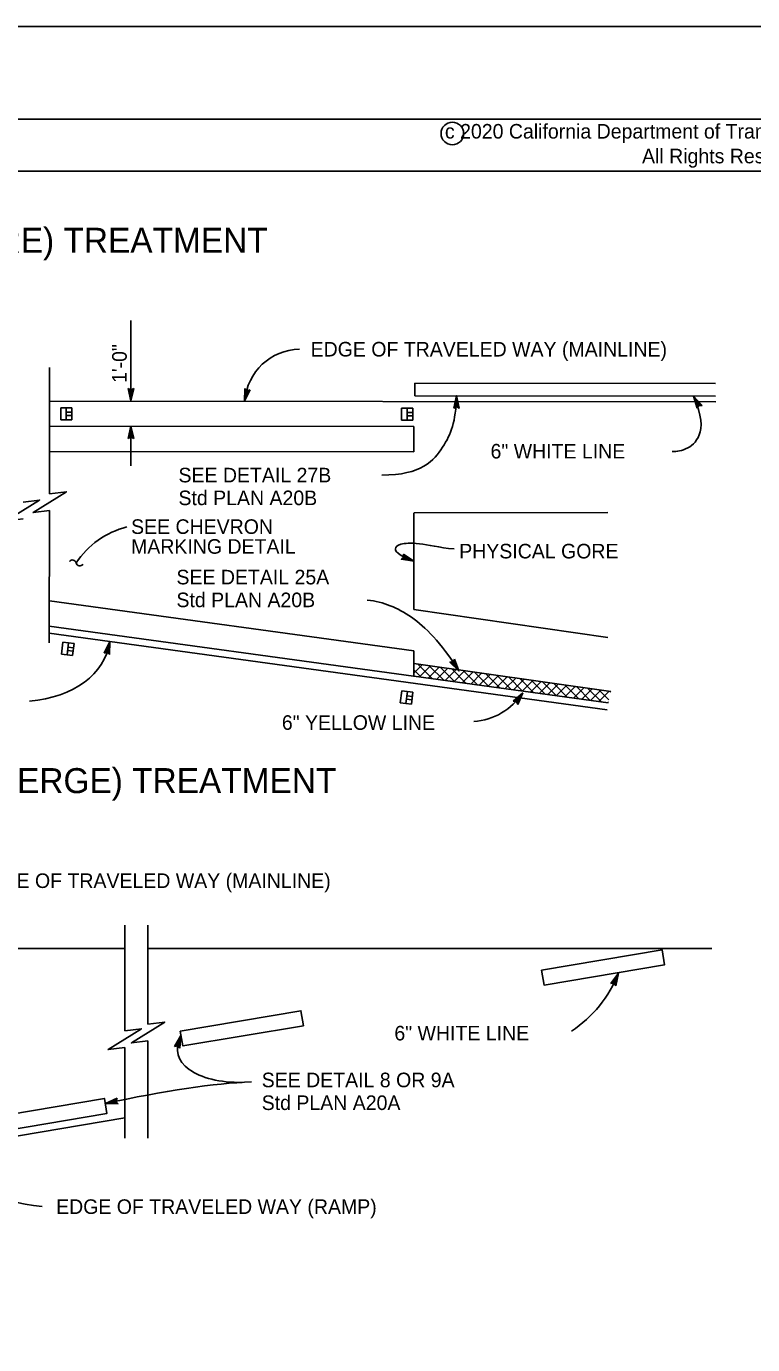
# Model space of a CAD drawing. Extents: x -894 to 866, y -476 to 714.
# Drawn here: x -371 to -22, y 80 to 714 of the extents above; entities that cross this region are included whole.
import ezdxf

# ---------------------------------------------------------------- set-up
doc = ezdxf.new("R2010")
doc.units = 0
for name, color, linetype in [('10 Sheet Format', 7, 'Continuous'), ('56 Stage 3 Anno', 7, 'Continuous'), ('57 Undefined', 7, 'Continuous'), ('59 Sndwall Anno', 7, 'Continuous'), ('60 Nongeo Data', 7, 'Continuous')]:
    doc.layers.add(name, color=color, linetype=linetype)

msp = doc.modelspace()

# ---------------------------------------------------------------- linework, layer by layer
at = {"layer": '10 Sheet Format'}
for p, q in [((-863.42, 668.96), (836.57, 668.96)), ((-813.45, 643.94), (811.55, 643.94))]:
    msp.add_line(p, q, dxfattribs=at)
for points in [[(-894.04, 713.56), (865.95, 713.56), (865.95, -476.44), (-894.04, -476.44)], [(-863.42, -431.04), (836.57, -431.04), (836.57, 668.96), (-863.42, 668.96)]]:
    msp.add_lwpolyline(points, close=True, dxfattribs=at)
msp.add_circle((-166.12, 662.07), 5.42, dxfattribs=at)
at = {"layer": '56 Stage 3 Anno'}
for p, q in [((-320.46, 533.63), (-320.46, 572.32)), ((-320.46, 533.63), (-321.79, 539.63)), ((-321.79, 539.63), (-321.79, 539.63)), ((-321.79, 539.63), (-320.46, 538.83)), ((-320.46, 535.02), (-321.43, 539.39)), ((-320.46, 536.39), (-321.08, 539.21)), ((-320.46, 537.77), (-320.72, 538.98)), ((-320.46, 538.83), (-319.12, 539.63)), ((-319.12, 539.63), (-320.46, 533.63)), ((-319.47, 539.41), (-320.46, 535.01)), ((-319.83, 539.18), (-320.46, 536.39)), ((-320.18, 539), (-320.46, 537.77)), ((-319.12, 539.63), (-319.12, 539.63)), ((-265.98, 533.46), (-265.73, 539.6)), ((-263.15, 538.92), (-265.98, 533.46)), ((-265.73, 539.6), (-265.73, 539.6)), ((-265.73, 539.6), (-264.65, 538.49)), ((-265.63, 534.81), (-265.45, 539.28)), ((-263.55, 538.8), (-265.63, 534.8)), ((-265.27, 536.13), (-265.16, 539.02)), ((-263.96, 538.67), (-265.27, 536.13)), ((-264.92, 537.47), (-264.87, 538.7)), ((-264.34, 538.59), (-264.92, 537.47)), ((-264.65, 538.49), (-263.15, 538.92)), ((-263.15, 538.92), (-263.15, 538.92)), ((-320.46, 533.63), (-320.46, 533.63)), ((-265.98, 533.46), (-265.98, 533.46)), ((-48.54, 530.12), (-50.31, 536.01)), ((-50.31, 536.01), (-50.31, 536.01)), ((-50.31, 536.01), (-46.21, 531.43)), ((-48.33, 530.48), (-49.64, 534.8)), ((-49.63, 534.8), (-46.64, 531.46)), ((-48.14, 530.86), (-48.96, 533.6)), ((-48.96, 533.6), (-47.03, 531.44)), ((-47.92, 531.19), (-48.28, 532.39)), ((-48.28, 532.39), (-47.46, 531.47)), ((-47.76, 531.48), (-48.54, 530.12)), ((-48.54, 530.12), (-48.54, 530.12)), ((-46.21, 531.43), (-47.76, 531.48)), ((-46.21, 531.43), (-46.21, 531.43)), ((-321.8, 515.53), (-320.46, 521.53)), ((-321.44, 515.75), (-320.46, 520.15)), ((-320.46, 502.47), (-320.46, 521.53)), ((-320.46, 521.53), (-320.46, 521.53)), ((-320.46, 521.53), (-319.13, 515.53)), ((-320.46, 520.14), (-319.49, 515.77)), ((-320.46, 516.33), (-321.8, 515.53)), ((-321.8, 515.53), (-321.8, 515.53)), ((-321.08, 515.98), (-320.46, 518.77)), ((-320.74, 516.16), (-320.46, 517.39)), ((-320.46, 518.77), (-319.84, 515.95)), ((-320.46, 517.39), (-320.19, 516.18)), ((-319.13, 515.53), (-320.46, 516.33)), ((-319.13, 515.53), (-319.13, 515.53)), ((-330.52, 418.02), (-333.3, 412.54)), ((-330.71, 411.88), (-330.52, 418.02)), ((-330.52, 418.02), (-330.52, 418.02)), ((-333.3, 412.54), (-331.81, 412.99)), ((-333.3, 412.54), (-333.3, 412.54)), ((-330.87, 416.68), (-332.89, 412.68)), ((-331.2, 415.35), (-332.51, 412.76)), ((-331.54, 414.01), (-332.1, 412.9)), ((-331.81, 412.99), (-330.71, 411.88)), ((-331.58, 412.75), (-331.54, 414.01)), ((-331.29, 412.49), (-331.2, 415.35)), ((-331, 412.18), (-330.86, 416.69)), ((-330.71, 411.88), (-330.71, 411.88)), ((-136.91, 389.38), (-132.33, 393.48)), ((-132.33, 393.48), (-134.73, 387.83)), ((-132.33, 393.48), (-132.33, 393.48)), ((-135.35, 389.25), (-136.91, 389.38)), ((-136.91, 389.38), (-136.91, 389.38)), ((-136.49, 389.35), (-133.14, 392.36)), ((-136.06, 389.33), (-133.94, 391.24)), ((-135.68, 389.27), (-134.74, 390.11)), ((-134.73, 387.83), (-135.35, 389.25)), ((-134.74, 390.11), (-135.23, 388.97)), ((-133.94, 391.24), (-135.07, 388.57)), ((-133.14, 392.35), (-134.89, 388.23)), ((-134.73, 387.83), (-134.73, 387.83)), ((-90.07, 253.81), (-86.4, 258.75)), ((-88.52, 254), (-90.07, 253.81)), ((-90.07, 253.81), (-90.07, 253.81)), ((-89.66, 253.87), (-86.97, 257.49)), ((-89.23, 253.93), (-87.53, 256.23)), ((-88.84, 253.95), (-88.09, 254.96)), ((-87.63, 252.73), (-88.52, 254)), ((-88.09, 254.96), (-88.34, 253.75)), ((-87.53, 256.23), (-88.11, 253.39)), ((-86.97, 257.48), (-87.86, 253.09)), ((-86.4, 258.75), (-87.63, 252.73)), ((-86.4, 258.75), (-86.4, 258.75)), ((-87.63, 252.73), (-87.63, 252.73)), ((-299.51, 223.6), (-296.44, 228.92)), ((-296.44, 228.92), (-296.96, 222.8)), ((-296.44, 228.92), (-296.44, 228.92)), ((-297.99, 223.96), (-299.51, 223.6)), ((-299.51, 223.6), (-299.51, 223.6)), ((-299.11, 223.7), (-296.85, 227.61)), ((-298.69, 223.81), (-297.27, 226.29)), ((-298.31, 223.88), (-297.68, 224.97)), ((-296.96, 222.8), (-297.99, 223.96)), ((-297.68, 224.97), (-297.79, 223.73)), ((-297.27, 226.29), (-297.51, 223.4)), ((-296.85, 227.59), (-297.23, 223.13)), ((-296.96, 222.8), (-296.96, 222.8)), ((-332.71, 196.13), (-327.13, 198.7)), ((-326.85, 196.39), (-331.37, 196.43)), ((-331.36, 196.43), (-327.28, 198.3)), ((-330.01, 196.72), (-327.39, 197.92)), ((-327.16, 196.7), (-330.01, 196.72)), ((-328.66, 197.01), (-327.54, 197.52)), ((-327.4, 197), (-328.66, 197.01)), ((-327.13, 198.7), (-327.63, 197.23)), ((-327.63, 197.23), (-326.57, 196.09)), ((-327.13, 198.7), (-327.13, 198.7)), ((-326.57, 196.09), (-332.71, 196.13)), ((-332.71, 196.13), (-332.71, 196.13)), ((-326.57, 196.09), (-326.57, 196.09))]:
    msp.add_line(p, q, dxfattribs=at)
for points in [[(-165.41, 530.21), (-164.09, 536.12), (-162.78, 530.21), (-163.13, 530.42), (-164.09, 534.75), (-165.06, 530.42), (-164.71, 530.63), (-164.1, 533.4), (-163.48, 530.63), (-163.83, 530.84), (-164.1, 532.04), (-164.37, 530.84), (-164.09, 531), (-162.78, 530.21), (-164.09, 531)], [(-189.62, 460.07), (-184.63, 456.65), (-190.6, 457.63), (-190.28, 457.88), (-185.9, 457.16), (-189.56, 459.67), (-189.5, 459.27), (-187.15, 457.66), (-189.95, 458.12), (-189.63, 458.37), (-188.42, 458.17), (-189.43, 458.87), (-189.38, 458.55), (-190.6, 457.63), (-189.38, 458.55)], [(-165.06, 409.66), (-162.97, 403.98), (-167.27, 408.23), (-166.86, 408.25), (-163.72, 405.13), (-165.24, 409.29), (-165.42, 408.93), (-164.44, 406.26), (-166.45, 408.26), (-166.05, 408.27), (-165.18, 407.41), (-165.6, 408.56), (-165.74, 408.28), (-167.27, 408.23), (-165.74, 408.28)]]:
    msp.add_lwpolyline(points, close=True, dxfattribs=at)
for centre, radius, start, end in [((-239.09, 531.77), 26.72, 90.98751, 175.46111), ((-312.43, 433.27), 41.07, 104.13088, 146.61577), ((-158.02, 410.2), 30.65, 274.0833, 326.93724), ((-141.52, 280.41), 59.22, 303.44545, 338.54959)]:
    msp.add_arc(centre, radius, start, end, dxfattribs=at)
for centre, major_axis, ratio, start_param, end_param in [((-402.68, 443.23), (69.75, -32.93), 0.614468, 5.475005, 6.453287), ((-262.03, 225.21), (-36.05, -4.3), 0.510017, 5.920282, 7.653095), ((-362.73, 166.49), (-126.51, -34.3), 0.164942, 3.755981, 4.428383), ((-355.65, 199.59), (-70.64, 2.78), 0.754665, 0.576776, 1.49492)]:
    msp.add_ellipse(centre, major_axis=major_axis, ratio=ratio, start_param=start_param, end_param=end_param, dxfattribs=at)
for points in [[(-200, 498), (-181, 498), (-168.81, 512.06), (-164.54, 523.49), (-164.09, 536.12)], [(-50.31, 536.01), (-46.03, 526.24), (-46.45, 515.65), (-53.96, 509.81), (-59.61, 509.14), (-60.62, 509.33)], [(-184.63, 456.65), (-193, 460), (-194, 463), (-192, 465), (-183.12, 465.89), (-172.48, 463.21), (-165.31, 462.55)], [(-206.96, 438), (-199, 437), (-186, 432), (-172, 418), (-162.97, 403.98)]]:
    msp.add_open_spline(points, degree=3, dxfattribs=at)
at = {"layer": '59 Sndwall Anno'}
for points in [[(-184.69, 402.91), (-180.67, 406.93)], [(-175.69, 400.19), (-182.71, 407.22)], [(-181.89, 401.05), (-176.59, 406.35)], [(-177.79, 400.48), (-172.5, 405.77)], [(-170.28, 399.45), (-177.27, 406.45)], [(-164.87, 398.71), (-171.84, 405.68)], [(-181.1, 400.94), (-184.69, 404.52)], [(-173.68, 399.92), (-168.41, 405.19)], [(-169.58, 399.35), (-164.32, 404.61)], [(-159.46, 397.96), (-166.4, 404.9)], [(-165.48, 398.79), (-160.24, 404.03)], [(-161.37, 398.23), (-156.15, 403.45)], [(-154.05, 397.22), (-160.96, 404.13)], [(-157.27, 397.66), (-152.06, 402.87)], [(-148.64, 396.48), (-155.52, 403.36)], [(-153.17, 397.1), (-147.97, 402.29)], [(-143.23, 395.73), (-150.09, 402.59)], [(-149.06, 396.54), (-143.89, 401.71)], [(-144.96, 395.97), (-139.8, 401.13)], [(-137.82, 394.99), (-144.65, 401.82)], [(-140.86, 395.41), (-135.71, 400.56)], [(-132.41, 394.25), (-139.21, 401.05)], [(-136.76, 394.84), (-131.62, 399.98)], [(-127, 393.5), (-133.77, 400.28)], [(-132.65, 394.28), (-127.54, 399.4)], [(-121.59, 392.76), (-128.34, 399.51)], [(-128.55, 393.72), (-123.45, 398.82)], [(-124.45, 393.15), (-119.36, 398.24)], [(-116.18, 392.02), (-122.9, 398.74)], [(-120.34, 392.59), (-115.27, 397.66)], [(-110.77, 391.27), (-117.46, 397.97)], [(-116.24, 392.02), (-111.19, 397.08)], [(-112.14, 391.46), (-107.1, 396.5)], [(-105.35, 390.53), (-112.02, 397.2)], [(-108.03, 390.9), (-103.01, 395.92)], [(-99.94, 389.79), (-106.59, 396.43)], [(-103.93, 390.33), (-98.92, 395.34)], [(-94.53, 389.04), (-101.15, 395.66)], [(-99.83, 389.77), (-94.83, 394.76)], [(-95.72, 389.21), (-90.75, 394.18)], [(-90.93, 390.1), (-95.71, 394.89)]]:
    msp.add_lwpolyline(points, dxfattribs=at)
at = {"layer": '60 Nongeo Data'}
for p, q in [((-359.48, 549.74), (-359.56, 489.03)), ((-184.19, 536.14), (-184.18, 542.14)), ((-184.18, 542.14), (-39.74, 542)), ((-359.5, 533.47), (-39.57, 533.19)), ((-184.19, 536.14), (-39.74, 536)), ((-354.17, 530.39), (-348.78, 530.4)), ((-354.17, 524.61), (-354.17, 530.39)), ((-351.47, 524.64), (-351.48, 530.39)), ((-351.48, 528.31), (-348.78, 528.31)), ((-351.47, 526.7), (-348.78, 526.71)), ((-348.78, 530.4), (-348.78, 524.62)), ((-190.54, 530.19), (-185.15, 530.2)), ((-190.53, 524.42), (-190.54, 530.19)), ((-187.83, 524.45), (-187.84, 530.2)), ((-187.84, 528.11), (-185.14, 528.11)), ((-187.84, 526.51), (-185.14, 526.51)), ((-185.15, 530.2), (-185.14, 524.42)), ((-359.51, 521.47), (-184.56, 521.32)), ((-354.17, 524.61), (-348.78, 524.62)), ((-190.53, 524.42), (-185.14, 524.42)), ((-184.57, 509.24), (-184.56, 521.32)), ((-184.57, 509.24), (-359.53, 509.42)), ((-359.57, 481.03), (-359.65, 417.45)), ((-184.66, 433.42), (-184.61, 479.88)), ((-91.44, 480.05), (-184.47, 479.88)), ((-359.62, 437.58), (-184.68, 413.54)), ((-184.55, 433.42), (-91.4, 419.99)), ((-359.64, 425.47), (-184.7, 401.43)), ((-359.64, 422.11), (-91.71, 385.29)), ((-353.8, 412.04), (-353.09, 417.78)), ((-353.8, 412.04), (-348.45, 411.38)), ((-353.09, 417.78), (-347.74, 417.11)), ((-351.12, 411.74), (-350.42, 417.45)), ((-350.87, 413.78), (-348.2, 413.45)), ((-350.67, 415.37), (-348, 415.04)), ((-347.74, 417.11), (-348.45, 411.38)), ((-184.68, 407.5), (-184.68, 413.54)), ((-184.68, 407.51), (-184.69, 401.4)), ((-90.05, 394.08), (-184.68, 407.5)), ((-184.67, 401.43), (-91.26, 388.59)), ((-191.11, 388.62), (-190.4, 394.35)), ((-190.4, 394.35), (-185.05, 393.69)), ((-188.43, 388.31), (-187.72, 394.02)), ((-185.05, 393.69), (-185.76, 387.95)), ((-191.11, 388.62), (-185.76, 387.95)), ((-188.17, 390.36), (-185.5, 390.03)), ((-187.98, 391.95), (-185.3, 391.62)), ((-323.3, 281.88), (-323.3, 231.07)), ((-312.29, 281.88), (-312.29, 234.27)), ((-777.03, 270.71), (-323.3, 270.71)), ((-312.29, 270.71), (-41.58, 270.71)), ((-323.3, 223.07), (-323.3, 179.53)), ((-312.29, 226.27), (-312.29, 179.53)), ((-662.01, 131.97), (-323.3, 189.26))]:
    msp.add_line(p, q, dxfattribs=at)
for points in [[(-359.56, 489.03), (-351.43, 490.05), (-367.43, 480.05), (-359.57, 481.03)], [(-372.19, 485.06), (-364.34, 486.04), (-380.34, 476.04), (-372.2, 477.06)], [(-90.09, 393.93), (-90.27, 394.12)], [(-91.62, 388.64), (-91.14, 389.12)], [(-312.29, 234.27), (-304.2, 235.28), (-320.2, 225.28), (-312.29, 226.27)], [(-323.3, 231.07), (-315.39, 232.06), (-331.39, 222.06), (-323.3, 223.07)]]:
    msp.add_lwpolyline(points, dxfattribs=at)
for points in [[(-123.32, 260.26), (-122.11, 253.08), (-64.24, 262.83), (-65.45, 270.01)], [(-296.73, 230.99), (-295.52, 223.81), (-237.64, 233.56), (-238.85, 240.74)], [(-391.05, 188.85), (-389.84, 181.67), (-331.96, 191.42), (-333.17, 198.6)]]:
    msp.add_lwpolyline(points, close=True, dxfattribs=at)
for centre, start, end in [((-348.49, 455.47), 12.43155, 143.92922), ((-344.95, 456.25), 192.43155, 323.92922)]:
    msp.add_arc(centre, 1.81, start, end, dxfattribs=at)

# ---------------------------------------------------------------- texts
at = {"layer": '10 Sheet Format'}
for s, p in [('c 2020 California Department of Transportation', (-169.68, 659.67)), ('All Rights Reserved', (-75.04, 647.77)), ('EDGE OF TRAVELED WAY (MAINLINE)', (-234.17, 554.99)), ('6" WHITE LINE', (-147.78, 506)), ('SEE DETAIL 27B', (-297.62, 494.53)), ('Std PLAN A20B', (-297.62, 483.59)), ('PHYSICAL GORE', (-162.82, 458)), ('SEE DETAIL 25A', (-298.59, 445.53)), ('Std PLAN A20B', (-298.59, 434.59)), ('6" YELLOW LINE', (-247.98, 375.67)), ('EDGE OF TRAVELED WAY (MAINLINE)', (-395.64, 299.71)), ('6" WHITE LINE', (-193.96, 226.49)), ('SEE DETAIL 8 OR 9A', (-257.65, 204)), ('Std PLAN A20A', (-257.65, 193.06)), ('EDGE OF TRAVELED WAY (RAMP)', (-356.38, 143.15))]:
    msp.add_text(s, height=7, dxfattribs=at).set_placement(p)
msp.add_text('1\'-0"', height=7, rotation=90, dxfattribs=at).set_placement((-322.46, 542.28))
at = {"layer": '57 Undefined'}
for s, p in [('SEE CHEVRON', (-320.38, 469.78)), ('MARKING DETAIL', (-320.38, 460.25))]:
    msp.add_text(s, height=7, dxfattribs=at).set_placement(p)
at = {"layer": '60 Nongeo Data'}
for s, p in [('EXIT RAMP NEUTRAL AREA (GORE) TREATMENT', (-633.7, 604.82)), ('ENTRANCE RAMP NEUTRAL AREA (MERGE) TREATMENT', (-664.91, 345.27))]:
    msp.add_text(s, height=12, dxfattribs=at).set_placement(p)

doc.saveas('drawing.dxf')
